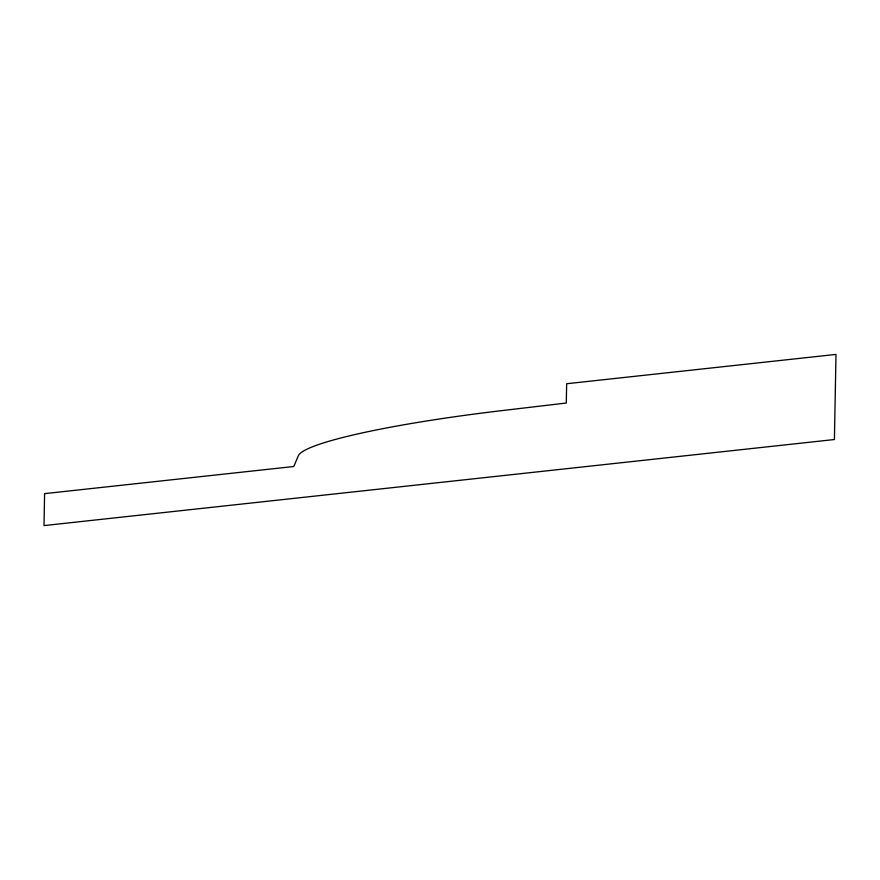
<?xml version="1.0" encoding="UTF-8"?>
<svg xmlns="http://www.w3.org/2000/svg" width="880" height="880" viewBox="0 0 880 880"><rect width="100%" height="100%" fill="white"/><g stroke="black" fill="none" stroke-linecap="round" stroke-linejoin="round"><path stroke-width="1.32" d="M44.594 493.636L44 525.591L834.416 439.527L836 354.409L566.654 383.735L566.291 403.018L501.171 410.707A222.354 24.013 -6.3 0 0 298.342 455.741L293.799 466.499L44.594 493.636"/></g></svg>
